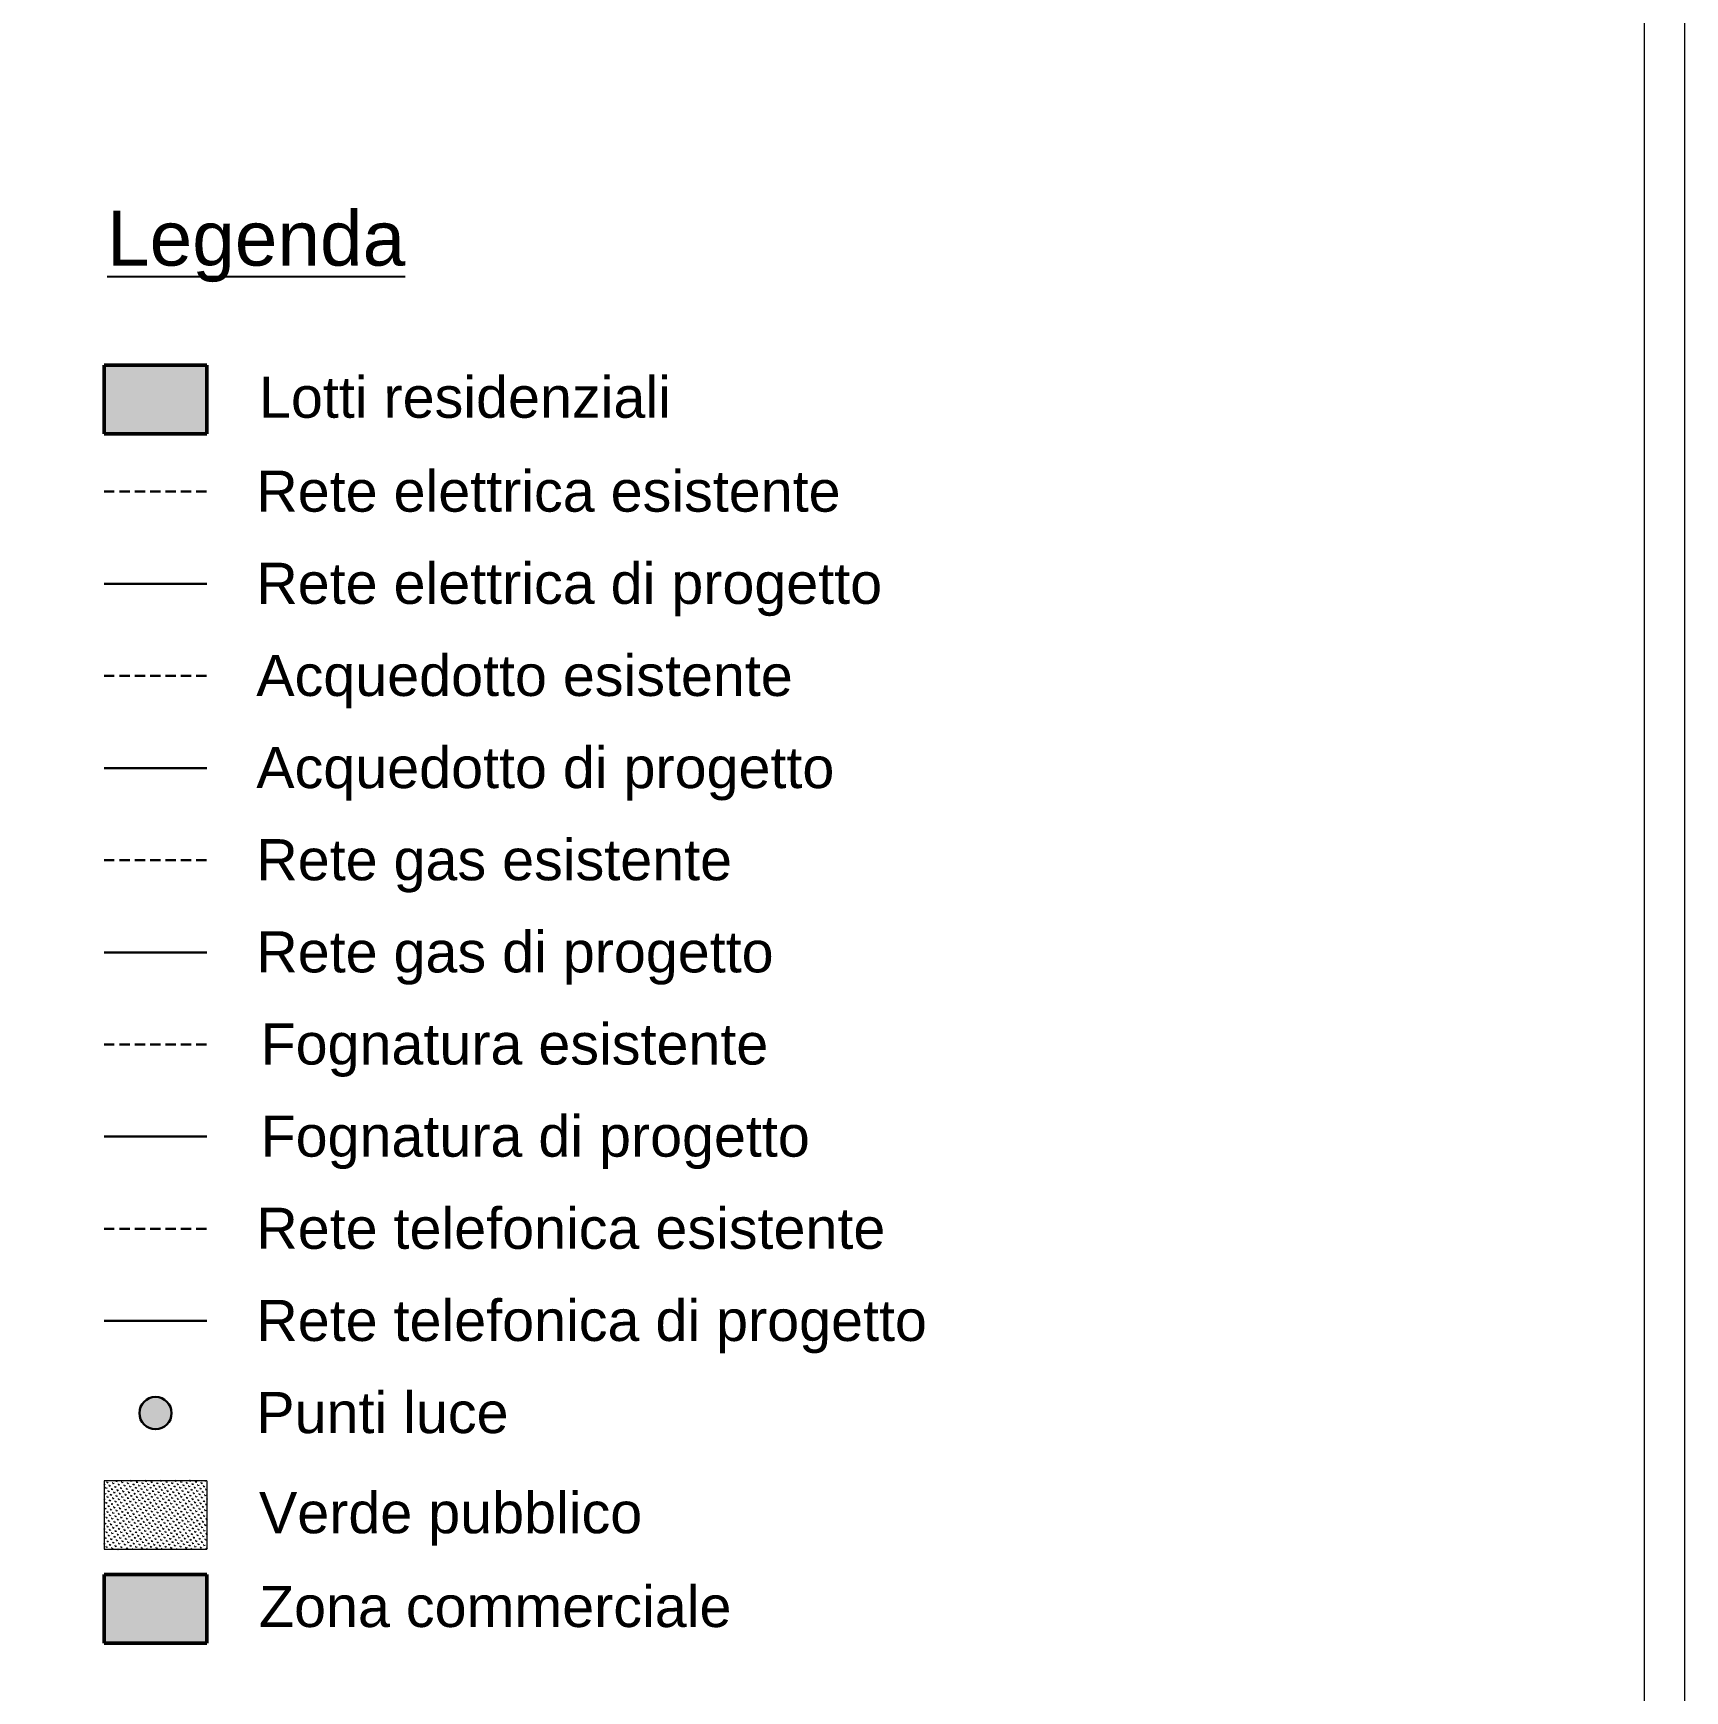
# Model space of a CAD drawing. Header units: millimetres. Extents: x 366 to 1555, y 702 to 1543.
# Drawn here: x 1350 to 1554.8, y 1056.4 to 1261.9 of the extents above; entities that cross this region are included whole.
import ezdxf

# ---------------------------------------------------------------- set-up
doc = ezdxf.new("R2010")
doc.units = ezdxf.units.MM
doc.linetypes.add('TRATTEGGIATA', pattern=[19.05, 12.7, -6.35])
for name, color, linetype, lineweight in [('1_BASE', 7, 'Continuous', 0), ('1_CARTIGLIO', 7, 'Continuous', 9), ('4L - Lotti', 7, 'Continuous', 50), ('6_ACQUEDOTTO', 152, 'Continuous', 30), ('6_FOGNATURA', 1, 'Continuous', 30), ('6_GAS', 210, 'Continuous', 30), ('6_ILLUMINAZIONE', 2, 'Continuous', 30), ('6_LOTTO RETINO', 254, 'Continuous', 30), ('6_RETE ELETTRICA', 2, 'Continuous', 30), ('6_TELEFONO', 94, 'Continuous', 30)]:
    doc.layers.add(name, color=color, linetype=linetype, lineweight=lineweight)
for name, color, linetype in [('4_zona 30', 252, 'Continuous'), ('4L - Parco', 3, 'Continuous'), ('cartiglio', 7, 'Continuous')]:
    doc.layers.add(name, color=color, linetype=linetype)
doc.styles.get("Standard").update_dxf_attribs({"font": 'arial.ttf'})

msp = doc.modelspace()

# ---------------------------------------------------------------- hatches: boundary and pattern name
at = {"layer": '4_zona 30', "transparency": 33554559}
h = msp.add_hatch(color=31, dxfattribs=at)
h.dxf.hatch_style = 1
h.paths.add_polyline_path([(1371.5031, 1062.29485), (1371.5031, 1070.79485), (1358.7531, 1070.79485), (1358.7531, 1062.29485)])
at = {"layer": '4L - Parco', "transparency": 33554483}
h = msp.add_hatch(dxfattribs=at)
h.set_pattern_fill('GRASS', color=256, scale=0.02, angle=169)
h.set_pattern_definition([(259, (-1450.7831, 1221.893), (0.284069995, -0.421151087), [0.09525, -0.62317049]), (214, (-1450.7831, 1221.893), (0.284069995, -0.42115109), [0.09525, -0.41275]), (304, (-1450.7831, 1221.893), (0.42115109, 0.284069995), [0.09525, -0.41275])])
h.paths.add_polyline_path([(1371.5031, 1082.42486), (1358.7531, 1082.42486), (1358.7531, 1073.92486), (1371.5031, 1073.92486)])
at = {"layer": '6_ILLUMINAZIONE', "transparency": 33554687}
h = msp.add_hatch(color=256, dxfattribs=at)
h.dxf.hatch_style = 1
h.paths.add_polyline_path([(1367.1281, 1090.81164, 1), (1363.1281, 1090.81164, 1)])
at = {"layer": '6_LOTTO RETINO', "transparency": 33554559}
h = msp.add_hatch(color=256, dxfattribs=at)
h.dxf.hatch_style = 1
h.paths.add_polyline_path([(1358.7531, 1220.74605), (1358.7531, 1212.24605), (1371.5031, 1212.24605), (1371.5031, 1220.74605)])

# ---------------------------------------------------------------- linework, layer by layer
at = {"layer": '1_BASE'}
for p, q in [((1371.5031, 1082.42486), (1358.7531, 1082.42486)), ((1358.7531, 1082.42486), (1358.7531, 1073.92486)), ((1371.5031, 1082.42486), (1371.5031, 1073.92486)), ((1358.7531, 1073.92486), (1371.5031, 1073.92486))]:
    msp.add_line(p, q, dxfattribs=at)
at = {"layer": '1_CARTIGLIO'}
for points in [[(365.79901, 701.68381), (1554.79901, 701.68381), (1554.79901, 1542.68381), (365.79901, 1542.68381)], [(370.79901, 706.68381), (1549.79901, 706.68381), (1549.79901, 1537.68381), (370.79901, 1537.68381)]]:
    msp.add_lwpolyline(points, close=True, dxfattribs=at)
at = {"layer": '4L - Lotti'}
for p, q in [((1371.5031, 1220.74605), (1358.7531, 1220.74605)), ((1358.7531, 1220.74605), (1358.7531, 1212.24605)), ((1371.5031, 1220.74605), (1371.5031, 1212.24605)), ((1358.7531, 1212.24605), (1371.5031, 1212.24605)), ((1371.5031, 1070.79485), (1358.7531, 1070.79485)), ((1358.7531, 1070.79485), (1358.7531, 1062.29485)), ((1371.5031, 1070.79485), (1371.5031, 1062.29485)), ((1358.7531, 1062.29485), (1371.5031, 1062.29485))]:
    msp.add_line(p, q, dxfattribs=at)
at = {"layer": '6_ACQUEDOTTO', "linetype": 'TRATTEGGIATA', "ltscale": 0.1}
msp.add_line((1358.7531, 1182.21848), (1371.5031, 1182.21848), dxfattribs=at)
at = {"layer": '6_ACQUEDOTTO'}
msp.add_line((1358.7531, 1170.79263), (1371.5031, 1170.79263), dxfattribs=at)
at = {"layer": '6_FOGNATURA', "linetype": 'TRATTEGGIATA', "ltscale": 0.1}
msp.add_line((1358.7531, 1136.51506), (1371.5031, 1136.51506), dxfattribs=at)
at = {"layer": '6_FOGNATURA'}
msp.add_line((1358.7531, 1125.0892), (1371.5031, 1125.0892), dxfattribs=at)
at = {"layer": '6_GAS', "linetype": 'TRATTEGGIATA', "ltscale": 0.1}
msp.add_line((1358.7531, 1159.36677), (1371.5031, 1159.36677), dxfattribs=at)
at = {"layer": '6_GAS'}
msp.add_line((1358.7531, 1147.94092), (1371.5031, 1147.94092), dxfattribs=at)
at = {"layer": '6_ILLUMINAZIONE'}
msp.add_circle((1365.1281, 1090.81164), 2, dxfattribs=at)
at = {"layer": '6_RETE ELETTRICA', "linetype": 'TRATTEGGIATA', "ltscale": 0.1}
msp.add_line((1358.7531, 1205.0702), (1371.5031, 1205.0702), dxfattribs=at)
at = {"layer": '6_RETE ELETTRICA'}
msp.add_line((1358.7531, 1193.64434), (1371.5031, 1193.64434), dxfattribs=at)
at = {"layer": '6_TELEFONO', "linetype": 'TRATTEGGIATA', "ltscale": 0.1}
msp.add_line((1358.7531, 1113.66335), (1371.5031, 1113.66335), dxfattribs=at)
at = {"layer": '6_TELEFONO'}
msp.add_line((1358.7531, 1102.23749), (1371.5031, 1102.23749), dxfattribs=at)

# ---------------------------------------------------------------- texts
at = {"layer": 'cartiglio', "ltscale": 100, "insert": (1377.61002, 1235.46848), "char_height": 6.8, "attachment_point": 5}
msp.add_mtext_dynamic_manual_height_columns('{\\fArial|b0|i0|c0|p34;\\LLegenda}', width=77.1418724, gutter_width=12.5, heights=[38.28217], dxfattribs=at)
at = {"layer": 'cartiglio', "char_height": 5.1, "width": 205.6081932, "attachment_point": 1}
for s, insert in [('Lotti residenziali', (1377.96427, 1219.33058)), (' Rete elettrica esistente', (1375.64974, 1207.68477)), (' Rete elettrica di progetto', (1375.64974, 1196.25891)), (' Acquedotto esistente', (1375.64974, 1184.83305)), (' Acquedotto di progetto', (1375.64974, 1173.4072)), (' Rete gas esistente', (1375.64974, 1161.98134)), (' Rete gas di progetto', (1375.64974, 1150.55549)), ('Fognatura esistente', (1378.15918, 1139.12963)), ('Fognatura di progetto', (1378.15918, 1127.70377)), (' Rete telefonica esistente', (1375.64974, 1116.27792)), (' Rete telefonica di progetto', (1375.64974, 1104.85206)), (' Punti luce', (1375.64974, 1093.42621)), ('Verde pubblico', (1377.96427, 1081.00938)), ('Zona commerciale', (1377.96427, 1069.37937))]:
    msp.add_mtext(s, dxfattribs=dict(at, insert=insert))

doc.saveas('drawing.dxf')
